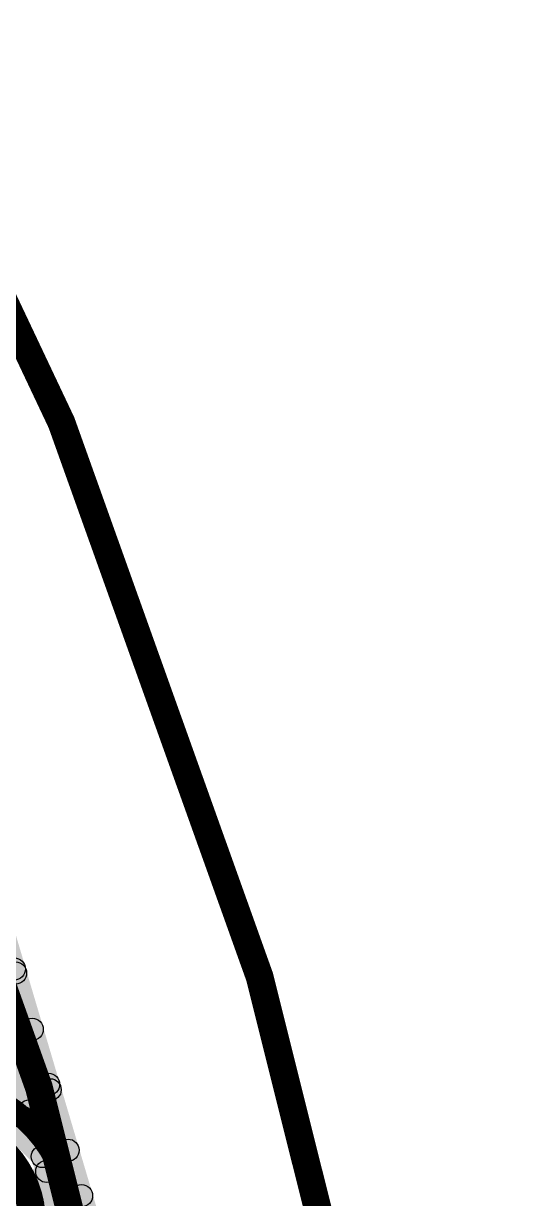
# Model space of a CAD drawing. Header units: millimetres. Extents: x -2.17 to 2.17, y -2.17 to 2.17.
# Drawn here: x 1.9868 to 2.1704, y 0.5495 to 0.9737 of the extents above; entities that cross this region are included whole.
import ezdxf

# ---------------------------------------------------------------- set-up
doc = ezdxf.new("R2010")
doc.units = ezdxf.units.MM
doc.header["$MEASUREMENT"] = 0
for name, color, linetype in [('BottomLayer', 5, 'Continuous'), ('Mechanical2', 216, 'Continuous'), ('TopLayer', 1, 'Continuous')]:
    doc.layers.add(name, color=color, linetype=linetype)

msp = doc.modelspace()

# ---------------------------------------------------------------- hatches: boundary and pattern name
at = {"layer": 'BottomLayer'}
for points in [[(0.60996, 1.97097), (0.61562, 1.97663), (1.99868, 0.59357), (1.99302, 0.58792)], [(1.97486, 0.64746), (1.98253, 0.64973), (2.03353, 0.47775), (2.02586, 0.47547)], [(1.97121, 0.58619), (1.96555, 0.59184), (1.98713, 0.61343), (1.99279, 0.60777)], [(1.98932, 0.57602), (1.98367, 0.58168), (1.9936, 0.59161), (1.99926, 0.58595)], [(2.00161, 0.56003), (1.99596, 0.56568), (2.00007, 0.5698), (2.00573, 0.56414)], [(1.99834, 0.55431), (2.004, 0.55996), (2.0106, 0.55337), (2.00494, 0.54771)]]:
    msp.add_hatch(color=5, dxfattribs=at).paths.add_polyline_path(points)
h = msp.add_hatch(color=5, dxfattribs=at)
edge = h.paths.add_edge_path()
edge.add_arc((1.98349, 0.63241), 0.004, 0, 360)
h = msp.add_hatch(color=5, dxfattribs=at)
edge = h.paths.add_edge_path()
edge.add_arc((1.98392, 0.63095), 0.004, 0, 360)
h = msp.add_hatch(color=5, dxfattribs=at)
edge = h.paths.add_edge_path()
edge.add_arc((1.98996, 0.6106), 0.004, 0, 360)
h = msp.add_hatch(color=5, dxfattribs=at)
edge = h.paths.add_edge_path()
edge.add_arc((1.99585, 0.59074), 0.004, 0, 360)
h = msp.add_hatch(color=5, dxfattribs=at)
edge = h.paths.add_edge_path()
edge.add_arc((1.99643, 0.58878), 0.004, 0, 360)
h = msp.add_hatch(color=5, dxfattribs=at)
edge = h.paths.add_edge_path()
edge.add_arc((1.9865, 0.57885), 0.004, 0, 360)
h = msp.add_hatch(color=5, dxfattribs=at)
edge = h.paths.add_edge_path()
edge.add_arc((2.0029, 0.56697), 0.004, 0, 360)
h = msp.add_hatch(color=5, dxfattribs=at)
edge = h.paths.add_edge_path()
edge.add_arc((1.99879, 0.56285), 0.004, 0, 360)
h = msp.add_hatch(color=5, dxfattribs=at)
edge = h.paths.add_edge_path()
edge.add_arc((2.00117, 0.55714), 0.004, 0, 360)
h = msp.add_hatch(color=5, dxfattribs=at)
edge = h.paths.add_edge_path()
edge.add_arc((2.00777, 0.55054), 0.004, 0, 360)
at = {"layer": 'TopLayer'}
for points in [[(1.59667, 0.95598), (1.60233, 0.96164), (1.99645, 0.56751), (1.9908, 0.56185)], [(1.96717, 0.63984), (1.97483, 0.64212), (2.02583, 0.47014), (2.01817, 0.46786)], [(1.83265, 0.41935), (1.827, 0.42501), (1.98593, 0.58394), (1.99158, 0.57828)], [(1.83628, 0.39469), (1.83062, 0.40034), (1.9924, 0.56212), (1.99805, 0.55646)]]:
    msp.add_hatch(color=1, dxfattribs=at).paths.add_polyline_path(points)
h = msp.add_hatch(color=1, dxfattribs=at)
edge = h.paths.add_edge_path()
edge.add_arc((1.98876, 0.58111), 0.004, 0, 360)
h = msp.add_hatch(color=1, dxfattribs=at)
edge = h.paths.add_edge_path()
edge.add_arc((1.99363, 0.56468), 0.004, 0, 360)
h = msp.add_hatch(color=1, dxfattribs=at)
edge = h.paths.add_edge_path()
edge.add_arc((1.99522, 0.55929), 0.004, 0, 360)

# ---------------------------------------------------------------- linework, layer by layer
at = {"layer": 'BottomLayer'}
for points, const_width in [([(1.953, 0.59139, -0.414214), (2.004, 0.54039)], 0.008), ([(1.953, 0.57739, -0.414214), (1.99, 0.54039)], 0.01)]:
    msp.add_lwpolyline(points, format="xyb", dxfattribs=dict(at, const_width=const_width))
for centre in [(1.98349, 0.63241), (1.98392, 0.63095), (1.98996, 0.6106), (1.99585, 0.59074), (1.99643, 0.58878), (1.9865, 0.57885), (2.0029, 0.56697), (1.99879, 0.56285), (2.00117, 0.55714), (2.00777, 0.55054)]:
    msp.add_circle(centre, 0.004, dxfattribs=at)
at = {"layer": 'Mechanical2', "const_width": 0.01}
for points in [[(2.16535, 0.001, 1), (-2.16535, 0.001, 1)], [(2.08135, -0.01, 1), (-2.04935, -0.01, 1)]]:
    msp.add_lwpolyline(points, format="xyb", close=True, dxfattribs=at)
at = {"layer": 'TopLayer'}
for centre in [(1.98876, 0.58111), (1.99363, 0.56468), (1.99522, 0.55929)]:
    msp.add_circle(centre, 0.004, dxfattribs=at)

doc.saveas('drawing.dxf')
